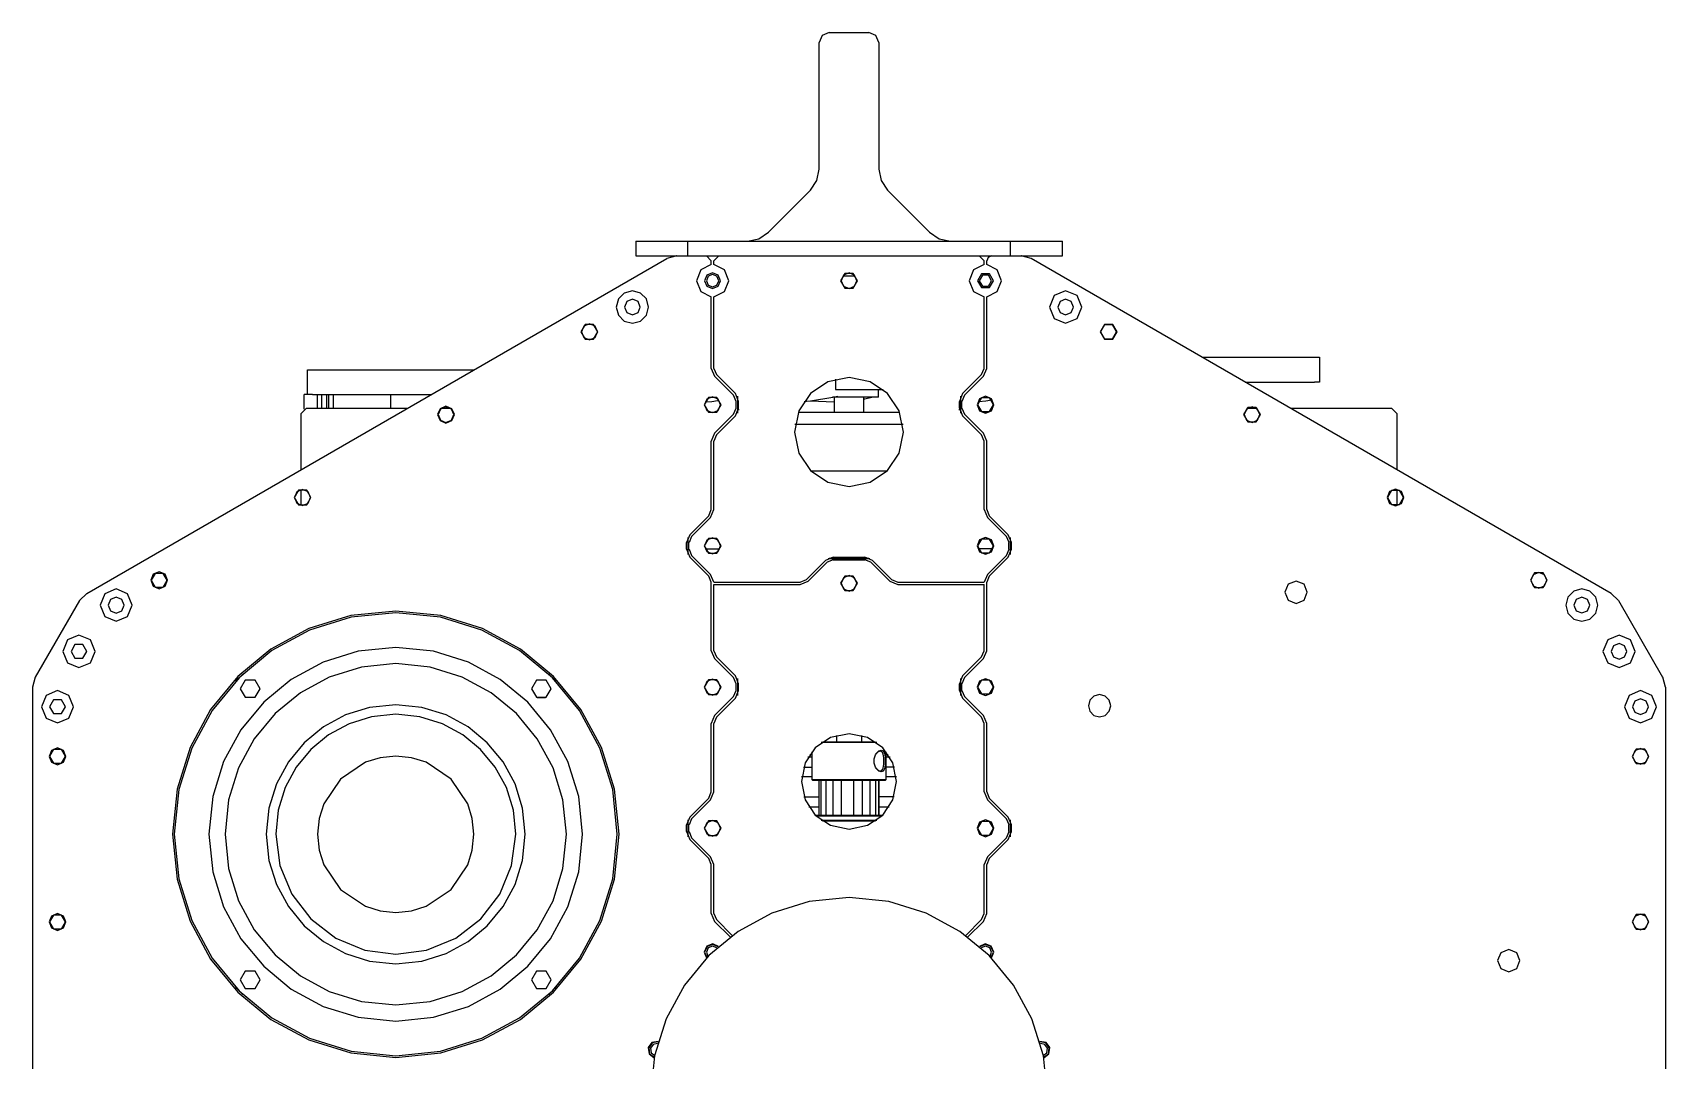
# Model space of a CAD drawing. Extents: x 0 to 85, y 10 to 110.
# Drawn here: x 1.7 to 83.9, y 58.6 to 110.4 of the extents above; entities that cross this region are included whole.
import ezdxf

# ---------------------------------------------------------------- set-up
doc = ezdxf.new("R2010")
doc.units = 0

msp = doc.modelspace()

# ---------------------------------------------------------------- linework, layer by layer
at = {"layer": 'Layer 1', "color": 7}
for points in [[(41.799711, 110.411709), (41.446158, 110.265261), (41.299713, 109.911707)], [(41.799624, 110.411595), (43.799607, 110.411595)], [(44.299708, 109.911707), (44.153263, 110.265261), (43.79971, 110.411708)], [(41.299827, 103.532966), (41.299827, 109.911797)], [(44.299669, 109.911797), (44.299669, 103.532966)], [(40.860373, 102.472377), (41.185532, 102.959012), (41.299713, 103.533037)], [(44.299708, 103.533037), (44.413889, 102.959012), (44.739049, 102.472377)], [(40.860354, 102.472253), (38.738928, 100.351091)], [(46.860303, 100.351091), (44.739141, 102.472253)], [(32.04974, 99.911618), (32.04974, 99.16179)], [(32.04974, 99.911618), (34.102111, 99.911618)], [(34.102111, 99.911618), (34.674668, 99.911618)], [(34.674668, 99.16179), (34.674668, 99.911618)], [(34.674668, 99.911618), (35.17473, 99.911618)], [(35.17473, 99.911618), (50.424765, 99.911618)], [(37.678397, 99.911722), (38.252423, 100.025902), (38.739058, 100.351062)], [(46.860367, 100.351062), (47.347, 100.025903), (47.921024, 99.911722)], [(50.424765, 99.911618), (50.924827, 99.911618)], [(50.924827, 99.911618), (50.924827, 99.16179)], [(50.924827, 99.911618), (51.497385, 99.911618)], [(50.924827, 99.911618), (50.924827, 99.16179)], [(51.497385, 99.911618), (53.549755, 99.911618)], [(53.549755, 99.16179), (53.549755, 99.911618)], [(4.395526, 82.157041), (33.616601, 99.027647)], [(32.04974, 99.16179), (34.102111, 99.16179)], [(34.11671, 99.161721), (33.616709, 99.027747)], [(34.116663, 99.16179), (34.102111, 99.16179)], [(34.116663, 99.16179), (35.612351, 99.16179)], [(35.86222, 98.911722), (35.612221, 99.161721)], [(35.612351, 99.16179), (36.237296, 99.16179)], [(35.612351, 99.16179), (36.237296, 99.16179)], [(35.862117, 98.721789), (35.862117, 98.911759)], [(36.237219, 99.161721), (35.98722, 98.911722)], [(35.987265, 98.721789), (35.987265, 98.911759)], [(36.237296, 99.16179), (49.3622, 99.16179)], [(49.3622, 99.16179), (49.987145, 99.16179)], [(49.3622, 99.16179), (49.987145, 99.16179)], [(49.612202, 98.911722), (49.362203, 99.161721)], [(49.612231, 98.721789), (49.612231, 98.911759)], [(49.737114, 98.721789), (49.737114, 98.911759)], [(49.987203, 99.161721), (49.810425, 99.088499), (49.737201, 98.911722)], [(49.987145, 99.16179), (51.482833, 99.16179)], [(51.982712, 99.027747), (51.482714, 99.161721)], [(51.497385, 99.16179), (51.482833, 99.16179)], [(51.497385, 99.16179), (53.549755, 99.16179)], [(81.205029, 82.157041), (51.98263, 99.027647)], [(35.86222, 98.721815), (35.328514, 98.463706), (35.112228, 97.911724), (35.328514, 97.359742), (35.86222, 97.101633)], [(36.324719, 97.911723), (36.2074, 98.194268), (35.92472, 98.311262), (35.64204, 98.194268), (35.524721, 97.911723), (35.64204, 97.629178), (35.92472, 97.512183), (36.2074, 97.629178), (36.324719, 97.911723), (36.324719, 97.911723)], [(36.324719, 97.911723), (36.2074, 98.194268), (35.92472, 98.311262), (35.64204, 98.194268), (35.524721, 97.911723), (35.64204, 97.629178), (35.92472, 97.512183), (36.2074, 97.629178), (36.324719, 97.911723), (36.324719, 97.911723)], [(36.237219, 97.911723), (36.145487, 98.132321), (35.92472, 98.223647), (35.703953, 98.132321), (35.612221, 97.911723), (35.703953, 97.691124), (35.92472, 97.599798), (36.145487, 97.691124), (36.237219, 97.911723), (36.237219, 97.911723)], [(35.98722, 97.101633), (36.520926, 97.359742), (36.737211, 97.911724), (36.520926, 98.463706), (35.98722, 98.721815)], [(43.22471, 97.911723), (43.012211, 98.279783), (42.587211, 98.279783), (42.374711, 97.911723), (42.587211, 97.543662), (43.012211, 97.543662), (43.22471, 97.911723), (43.22471, 97.911723)], [(43.19971, 97.911723), (43.08239, 98.194268), (42.799711, 98.311262), (42.517031, 98.194268), (42.399711, 97.911723), (42.517031, 97.629178), (42.799711, 97.512183), (43.08239, 97.629178), (43.19971, 97.911723), (43.19971, 97.911723)], [(43.19971, 97.911723), (43.08239, 98.194268), (42.799711, 98.311262), (42.517031, 98.194268), (42.399711, 97.911723), (42.517031, 97.629178), (42.799711, 97.512183), (43.08239, 97.629178), (43.19971, 97.911723), (43.19971, 97.911723)], [(42.48754, 98.161666), (43.111956, 98.161666)], [(49.612202, 98.721815), (49.078495, 98.463706), (48.86221, 97.911724), (49.078495, 97.359742), (49.612202, 97.101633)], [(50.074703, 97.911723), (49.874703, 98.258133), (49.474703, 98.258133), (49.274702, 97.911723), (49.474703, 97.565312), (49.874703, 97.565312), (50.074703, 97.911723), (50.074703, 97.911723)], [(50.074703, 97.911723), (49.874703, 98.258133), (49.474703, 98.258133), (49.274702, 97.911723), (49.474703, 97.565312), (49.874703, 97.565312), (50.074703, 97.911723), (50.074703, 97.911723)], [(49.987203, 97.911723), (49.830953, 98.182356), (49.518453, 98.182356), (49.362203, 97.911723), (49.518453, 97.64109), (49.830953, 97.64109), (49.987203, 97.911723), (49.987203, 97.911723)], [(49.737201, 97.101633), (50.270908, 97.359742), (50.487193, 97.911724), (50.270908, 98.463706), (49.737201, 98.721815)], [(32.697162, 96.584376), (32.588307, 96.990626), (32.290912, 97.288022), (31.884662, 97.396876), (31.478412, 97.288022), (31.181016, 96.990626), (31.072162, 96.584376), (31.181016, 96.178126), (31.478412, 95.88073), (31.884662, 95.771876), (32.290912, 95.88073), (32.588307, 96.178126), (32.697162, 96.584376), (32.697162, 96.584376)], [(35.862117, 93.493893), (35.862117, 97.101747)], [(35.987265, 93.493893), (35.987265, 97.101747)], [(49.612231, 93.493893), (49.612231, 97.101747)], [(49.737114, 93.493893), (49.737114, 97.101747)], [(54.52726, 96.584376), (54.289053, 97.158476), (53.714761, 97.396219), (53.140469, 97.158476), (52.902262, 96.584376), (53.140469, 96.010276), (53.714761, 95.772533), (54.289053, 96.010276), (54.52726, 96.584376), (54.52726, 96.584376)], [(32.284661, 96.584376), (32.167341, 96.866921), (31.884662, 96.983915), (31.601982, 96.866921), (31.484663, 96.584376), (31.601982, 96.301831), (31.884662, 96.184837), (32.167341, 96.301831), (32.284661, 96.584376), (32.284661, 96.584376)], [(32.284661, 96.584376), (32.167341, 96.866921), (31.884662, 96.983915), (31.601982, 96.866921), (31.484663, 96.584376), (31.601982, 96.301831), (31.884662, 96.184837), (32.167341, 96.301831), (32.284661, 96.584376), (32.284661, 96.584376)], [(54.114761, 96.584376), (53.997442, 96.866921), (53.714762, 96.983915), (53.432083, 96.866921), (53.314763, 96.584376), (53.432083, 96.301831), (53.714762, 96.184837), (53.997442, 96.301831), (54.114761, 96.584376), (54.114761, 96.584376)], [(54.114761, 96.584376), (53.997442, 96.866921), (53.714762, 96.983915), (53.432083, 96.866921), (53.314763, 96.584376), (53.432083, 96.301831), (53.714762, 96.184837), (53.997442, 96.301831), (54.114761, 96.584376), (54.114761, 96.584376)], [(30.1446, 95.334377), (29.9321, 95.702438), (29.5071, 95.702438), (29.294601, 95.334377), (29.5071, 94.966317), (29.9321, 94.966317), (30.1446, 95.334377), (30.1446, 95.334377)], [(30.1196, 95.334377), (30.00228, 95.616922), (29.7196, 95.733917), (29.436921, 95.616922), (29.319601, 95.334377), (29.436921, 95.051833), (29.7196, 94.934838), (30.00228, 95.051833), (30.1196, 95.334377), (30.1196, 95.334377)], [(30.1196, 95.334377), (30.00228, 95.616922), (29.7196, 95.733917), (29.436921, 95.616922), (29.319601, 95.334377), (29.436921, 95.051833), (29.7196, 94.934838), (30.00228, 95.051833), (30.1196, 95.334377), (30.1196, 95.334377)], [(56.304821, 95.334377), (56.092321, 95.702438), (55.667321, 95.702438), (55.454821, 95.334377), (55.667321, 94.966317), (56.092321, 94.966317), (56.304821, 95.334377), (56.304821, 95.334377)], [(56.279823, 95.334377), (56.079823, 95.680788), (55.679822, 95.680788), (55.479822, 95.334377), (55.679822, 94.987967), (56.079823, 94.987967), (56.279823, 95.334377), (56.279823, 95.334377)], [(56.279823, 95.334377), (56.079823, 95.680788), (55.679822, 95.680788), (55.479822, 95.334377), (55.679822, 94.987967), (56.079823, 94.987967), (56.279823, 95.334377), (56.279823, 95.334377)], [(60.597982, 94.053751), (66.264027, 94.053751)], [(66.264027, 94.053751), (66.514057, 94.053751)], [(66.514057, 94.053751), (66.514057, 92.803861)], [(15.514362, 92.174682), (15.514362, 93.424572)], [(15.514362, 93.424572), (15.764393, 93.424572)], [(15.764393, 93.424572), (23.839201, 93.424572)], [(23.839201, 93.424572), (23.911961, 93.424572)], [(35.86222, 93.493835), (36.026973, 93.09609)], [(35.98722, 93.493835), (36.11536, 93.184477)], [(36.983949, 92.138964), (36.026952, 93.09596)], [(37.072584, 92.227334), (36.115323, 93.184596)], [(45.549707, 90.286734), (45.333252, 91.35677), (44.743825, 92.230496), (43.869841, 92.819539), (42.799711, 93.035525), (41.72958, 92.819539), (40.855596, 92.230496), (40.26617, 91.35677), (40.049714, 90.286734), (40.26617, 89.216699), (40.855596, 88.342973), (41.72958, 87.75393), (42.799711, 87.537944), (43.869841, 87.75393), (44.743825, 88.342973), (45.333252, 89.216699), (45.549707, 90.286734), (45.549707, 90.286734)], [(48.526911, 92.227334), (49.484173, 93.184596)], [(48.615282, 92.138964), (49.572543, 93.09596)], [(49.484062, 93.184477), (49.612202, 93.493835)], [(49.572451, 93.09609), (49.737201, 93.493835)], [(15.339208, 91.444698), (15.339208, 92.174682)], [(15.514362, 92.174682), (15.339208, 92.174682)], [(15.764393, 92.174682), (15.514362, 92.174682)], [(15.764393, 92.174682), (21.746879, 92.174682)], [(16.014159, 91.465864), (16.014159, 92.174682)], [(16.235086, 91.465864), (16.235086, 92.174682)], [(16.485117, 91.465864), (16.485117, 92.174682)], [(16.56846, 92.174682), (16.56846, 91.465864)], [(16.818491, 91.465864), (16.818491, 92.174682)], [(19.714352, 91.465864), (19.714352, 92.174682)], [(37.237218, 91.829624), (37.072468, 92.227371)], [(42.117917, 92.950969), (42.117917, 92.436619)], [(42.117917, 92.436619), (42.295717, 92.436619)], [(42.295717, 92.436619), (44.514246, 92.436619)], [(44.280883, 92.036835), (44.280883, 92.436619)], [(48.526956, 92.227371), (48.362206, 91.829624)], [(62.763064, 92.803861), (66.264027, 92.803861)], [(66.514057, 92.803861), (66.264027, 92.803861)], [(15.439747, 91.465896), (15.189747, 91.215897)], [(20.519214, 91.465864), (15.439749, 91.465864)], [(22.916783, 91.161393), (22.792303, 91.461913), (22.491783, 91.586393), (22.191263, 91.461913), (22.066783, 91.161393), (22.191263, 90.860873), (22.491783, 90.736393), (22.792303, 90.860873), (22.916783, 91.161393), (22.916783, 91.161393)], [(22.891782, 91.161393), (22.774463, 91.443938), (22.491783, 91.560932), (22.209103, 91.443938), (22.091784, 91.161393), (22.209103, 90.878848), (22.491783, 90.761853), (22.774463, 90.878848), (22.891782, 91.161393), (22.891782, 91.161393)], [(22.891782, 91.161393), (22.774463, 91.443938), (22.491783, 91.560932), (22.209103, 91.443938), (22.091784, 91.161393), (22.209103, 90.878848), (22.491783, 90.761853), (22.774463, 90.878848), (22.891782, 91.161393), (22.891782, 91.161393)], [(22.751236, 91.465864), (22.232389, 91.465864)], [(36.34972, 91.661733), (36.13722, 92.029793), (35.71222, 92.029793), (35.49972, 91.661733), (35.71222, 91.293672), (36.13722, 91.293672), (36.34972, 91.661733), (36.34972, 91.661733)], [(36.324719, 91.661733), (36.2074, 91.944277), (35.92472, 92.061272), (35.64204, 91.944277), (35.524721, 91.661733), (35.64204, 91.379188), (35.92472, 91.262193), (36.2074, 91.379188), (36.324719, 91.661733), (36.324719, 91.661733)], [(36.324719, 91.661733), (36.2074, 91.944277), (35.92472, 92.061272), (35.64204, 91.944277), (35.524721, 91.661733), (35.64204, 91.379188), (35.92472, 91.262193), (36.2074, 91.379188), (36.324719, 91.661733), (36.324719, 91.661733)], [(35.558598, 91.812201), (35.58558, 91.81273), (35.881685, 91.830034), (36.172317, 91.868438), (36.248771, 91.88217)], [(37.112219, 91.829624), (36.984078, 92.138985)], [(36.984078, 91.18448), (37.112219, 91.493839)], [(37.072468, 91.096091), (37.237218, 91.493839)], [(37.112272, 91.49391), (37.112272, 91.829666)], [(37.174713, 92.08737), (37.174713, 91.236206)], [(37.174713, 92.08737), (37.174713, 91.236206)], [(37.174718, 91.700946), (37.226347, 91.383783)], [(37.174718, 91.700946), (37.226347, 91.383783)], [(37.237155, 91.49391), (37.237155, 91.829666)], [(40.539913, 91.830372), (40.651373, 91.838098), (40.867112, 91.85691)], [(40.865916, 91.858048), (42.049867, 91.814029)], [(40.867112, 91.856918), (41.982954, 92.036395)], [(44.280883, 92.036835), (41.976365, 92.036835)], [(41.98298, 92.036305), (42.23354, 92.096366)], [(42.049655, 92.036835), (42.049655, 91.286742)], [(43.549841, 91.286742), (43.549841, 92.036835)], [(43.550192, 91.957994), (43.594907, 91.965773), (43.950869, 92.035125)], [(48.362076, 91.49391), (48.362076, 91.829666)], [(48.362206, 91.493839), (48.526956, 91.096091)], [(48.363399, 91.836016), (48.423989, 91.830724)], [(48.372395, 91.874116), (48.425312, 91.880995)], [(48.373075, 91.383783), (48.424706, 91.700946)], [(48.373075, 91.383783), (48.424706, 91.700946)], [(48.424782, 92.08737), (48.424782, 91.236206)], [(48.424782, 92.08737), (48.424782, 91.236206)], [(48.615346, 92.138985), (48.487205, 91.829624)], [(48.487205, 91.493839), (48.615346, 91.18448)], [(48.487224, 91.49391), (48.487224, 91.829666)], [(50.099701, 91.661733), (49.974887, 91.961639), (49.674703, 92.085784), (49.374518, 91.961639), (49.249705, 91.661733), (49.374518, 91.361826), (49.674703, 91.237682), (49.974887, 91.361826), (50.099701, 91.661733), (50.099701, 91.661733)], [(50.074703, 91.661733), (49.874703, 92.008143), (49.474703, 92.008143), (49.274702, 91.661733), (49.474703, 91.315322), (49.874703, 91.315322), (50.074703, 91.661733), (50.074703, 91.661733)], [(50.074703, 91.661733), (49.874703, 92.008143), (49.474703, 92.008143), (49.274702, 91.661733), (49.474703, 91.315322), (49.874703, 91.315322), (50.074703, 91.661733), (50.074703, 91.661733)], [(49.312847, 91.826211), (49.340753, 91.828327), (49.69458, 91.865525), (49.982023, 91.91184)], [(63.532641, 91.161393), (63.320141, 91.529453), (62.895141, 91.529453), (62.682642, 91.161393), (62.895141, 90.793332), (63.320141, 90.793332), (63.532641, 91.161393), (63.532641, 91.161393)], [(63.507641, 91.161393), (63.390321, 91.443938), (63.107641, 91.560932), (62.824962, 91.443938), (62.707642, 91.161393), (62.824962, 90.878848), (63.107641, 90.761853), (63.390321, 90.878848), (63.507641, 91.161393), (63.507641, 91.161393)], [(63.507641, 91.161393), (63.390321, 91.443938), (63.107641, 91.560932), (62.824962, 91.443938), (62.707642, 91.161393), (62.824962, 90.878848), (63.107641, 90.761853), (63.390321, 90.878848), (63.507641, 91.161393), (63.507641, 91.161393)], [(63.367107, 91.465864), (62.84826, 91.465864)], [(70.159747, 91.465864), (65.080282, 91.465864)], [(70.409677, 91.215897), (70.159678, 91.465896)], [(15.189718, 88.389029), (15.189718, 91.215833)], [(35.785652, 91.286742), (36.063994, 91.286742)], [(36.026952, 90.227351), (36.983949, 91.184348)], [(36.115323, 90.138981), (37.072584, 91.095977)], [(40.078247, 90.682434), (45.520984, 90.682434)], [(40.238055, 91.286742), (45.36144, 91.286742)], [(49.484173, 90.138981), (48.526911, 91.095977)], [(49.572543, 90.227351), (48.615282, 91.184348)], [(49.535502, 91.286742), (49.813843, 91.286742)], [(70.409778, 91.215833), (70.409778, 88.389029)], [(35.862117, 86.379256), (35.862117, 89.829683)], [(36.026973, 90.227375), (35.86222, 89.829628)], [(36.11536, 90.138986), (35.98722, 89.829628)], [(35.987265, 86.379256), (35.987265, 89.829683)], [(49.612202, 89.829628), (49.484062, 90.138986)], [(49.737201, 89.829628), (49.572451, 90.227375)], [(49.612231, 86.379256), (49.612231, 89.829683)], [(49.737114, 86.379256), (49.737114, 89.829683)], [(44.708714, 88.307273), (40.890781, 88.307273)], [(15.688963, 86.988411), (15.476463, 87.356472), (15.051463, 87.356472), (14.838963, 86.988411), (15.051463, 86.62035), (15.476463, 86.62035), (15.688963, 86.988411), (15.688963, 86.988411)], [(15.663962, 86.988411), (15.546643, 87.270956), (15.263963, 87.38795), (14.981283, 87.270956), (14.863964, 86.988411), (14.981283, 86.705866), (15.263963, 86.588872), (15.546643, 86.705866), (15.663962, 86.988411), (15.663962, 86.988411)], [(15.663962, 86.988411), (15.546643, 87.270956), (15.263963, 87.38795), (14.981283, 87.270956), (14.863964, 86.988411), (14.981283, 86.705866), (15.263963, 86.588872), (15.546643, 86.705866), (15.663962, 86.988411), (15.663962, 86.988411)], [(15.189718, 86.595421), (15.189718, 87.381497)], [(70.760459, 86.988411), (70.635645, 87.288318), (70.33546, 87.412462), (70.035276, 87.288318), (69.910462, 86.988411), (70.035276, 86.688504), (70.33546, 86.56436), (70.635645, 86.688504), (70.760459, 86.988411), (70.760459, 86.988411)], [(70.735461, 86.988411), (70.53546, 87.334822), (70.13546, 87.334822), (69.93546, 86.988411), (70.13546, 86.642), (70.53546, 86.642), (70.735461, 86.988411), (70.735461, 86.988411)], [(70.735461, 86.988411), (70.53546, 87.334822), (70.13546, 87.334822), (69.93546, 86.988411), (70.13546, 86.642), (70.53546, 86.642), (70.735461, 86.988411), (70.735461, 86.988411)], [(70.409778, 87.381497), (70.409778, 86.595421)], [(34.777062, 85.112697), (35.734059, 86.069694)], [(34.865433, 85.024327), (35.822429, 85.981323)], [(35.73408, 86.069781), (35.86222, 86.37914)], [(35.822467, 85.981392), (35.98722, 86.37914)], [(49.612202, 86.37914), (49.776955, 85.981392)], [(49.737201, 86.37914), (49.865344, 86.069781)], [(50.734063, 85.024327), (49.777066, 85.981323)], [(50.822433, 85.112697), (49.865437, 86.069694)], [(34.776975, 85.112676), (34.612222, 84.714929)], [(34.674668, 84.972733), (34.674668, 84.12157)], [(34.674668, 84.972733), (34.674668, 84.12157)], [(34.865361, 85.024287), (34.737221, 84.714929)], [(36.34972, 84.547035), (36.13722, 84.915095), (35.71222, 84.915095), (35.49972, 84.547035), (35.71222, 84.178974), (36.13722, 84.178974), (36.34972, 84.547035), (36.34972, 84.547035)], [(36.324719, 84.547035), (36.2074, 84.82958), (35.92472, 84.946574), (35.64204, 84.82958), (35.524721, 84.547035), (35.64204, 84.26449), (35.92472, 84.147495), (36.2074, 84.26449), (36.324719, 84.547035), (36.324719, 84.547035)], [(36.324719, 84.547035), (36.2074, 84.82958), (35.92472, 84.946574), (35.64204, 84.82958), (35.524721, 84.547035), (35.64204, 84.26449), (35.92472, 84.147495), (36.2074, 84.26449), (36.324719, 84.547035), (36.324719, 84.547035)], [(50.099701, 84.547035), (49.974887, 84.846942), (49.674703, 84.971086), (49.374518, 84.846942), (49.249705, 84.547035), (49.374518, 84.247128), (49.674703, 84.122984), (49.974887, 84.247128), (50.099701, 84.547035), (50.099701, 84.547035)], [(50.074703, 84.547035), (49.874703, 84.893445), (49.474703, 84.893445), (49.274702, 84.547035), (49.474703, 84.200624), (49.874703, 84.200624), (50.074703, 84.547035), (50.074703, 84.547035)], [(50.074703, 84.547035), (49.874703, 84.893445), (49.474703, 84.893445), (49.274702, 84.547035), (49.474703, 84.200624), (49.874703, 84.200624), (50.074703, 84.547035), (50.074703, 84.547035)], [(50.8622, 84.714929), (50.73406, 85.024287)], [(50.9872, 84.714929), (50.822449, 85.112676)], [(50.924827, 84.972733), (50.924827, 84.12157)], [(50.924827, 84.972733), (50.924827, 84.12157)], [(34.612222, 84.379141), (34.776975, 83.981396)], [(34.612227, 84.379273), (34.612227, 84.715029)], [(34.73711, 84.379273), (34.73711, 84.715029)], [(34.737221, 84.379141), (34.865361, 84.069783)], [(35.734059, 83.024344), (34.777062, 83.981341)], [(35.822429, 83.112715), (34.865433, 84.069711)], [(35.552819, 84.399646), (36.296562, 84.399646)], [(42.006819, 83.974242), (41.609071, 83.809489)], [(41.793803, 83.932393), (43.805692, 83.932393)], [(42.006793, 83.974197), (43.592703, 83.974197)], [(43.99035, 83.809489), (43.592602, 83.974242)], [(50.046412, 84.399646), (49.302933, 84.399646)], [(49.777066, 83.112715), (50.734063, 84.069711)], [(49.865437, 83.024344), (50.822433, 83.981341)], [(50.73406, 84.069783), (50.8622, 84.379141)], [(50.822449, 83.981396), (50.9872, 84.379141)], [(50.862121, 84.379273), (50.862121, 84.715029)], [(50.987269, 84.379273), (50.987269, 84.715029)], [(8.461142, 82.815426), (8.336308, 83.115296), (8.036144, 83.23942), (7.73598, 83.115296), (7.611146, 82.815426), (7.73598, 82.515557), (8.036144, 82.391433), (8.336308, 82.515557), (8.461142, 82.815426), (8.461142, 82.815426)], [(8.436145, 82.815426), (8.236144, 83.161837), (7.836144, 83.161837), (7.636143, 82.815426), (7.836144, 82.469016), (8.236144, 82.469016), (8.436145, 82.815426), (8.436145, 82.815426)], [(8.436145, 82.815426), (8.236144, 83.161837), (7.836144, 83.161837), (7.636143, 82.815426), (7.836144, 82.469016), (8.236144, 82.469016), (8.436145, 82.815426), (8.436145, 82.815426)], [(35.987143, 82.724243), (35.822467, 83.112677)], [(40.651863, 82.852365), (41.609124, 83.809362)], [(40.740234, 82.763994), (41.697495, 83.720991)], [(42.006819, 83.849242), (41.697461, 83.721102)], [(41.749089, 83.911755), (43.850407, 83.911755)], [(41.749089, 83.911755), (43.850407, 83.911755)], [(42.006793, 83.849314), (43.592703, 83.849314)], [(43.901964, 83.721102), (43.592602, 83.849242)], [(43.902001, 83.720991), (44.858997, 82.763994)], [(43.990371, 83.809362), (44.947368, 82.852365)], [(49.776955, 83.112677), (49.612281, 82.724243)], [(77.988281, 82.815426), (77.775782, 83.183487), (77.350782, 83.183487), (77.138282, 82.815426), (77.350782, 82.447366), (77.775782, 82.447366), (77.988281, 82.815426), (77.988281, 82.815426)], [(77.963278, 82.815426), (77.845584, 83.097282), (77.563282, 83.2139), (77.280979, 83.097282), (77.163285, 82.815426), (77.280979, 82.533571), (77.563282, 82.416953), (77.845584, 82.533571), (77.963278, 82.815426), (77.963278, 82.815426)], [(77.963278, 82.815426), (77.845584, 83.097282), (77.563282, 83.2139), (77.280979, 83.097282), (77.163285, 82.815426), (77.280979, 82.533571), (77.563282, 82.416953), (77.845584, 82.533571), (77.963278, 82.815426), (77.963278, 82.815426)], [(6.683581, 81.565428), (6.445374, 82.139527), (5.871082, 82.377271), (5.296791, 82.139527), (5.058584, 81.565428), (5.296791, 80.991328), (5.871082, 80.753585), (6.445374, 80.991328), (6.683581, 81.565428), (6.683581, 81.565428)], [(35.86222, 82.71493), (35.73408, 83.024288)], [(35.862117, 79.264355), (35.862117, 82.715046)], [(35.987265, 82.724307), (40.342565, 82.724307)], [(35.987265, 82.599159), (40.342565, 82.599159)], [(35.987265, 79.264355), (35.987265, 82.599159)], [(40.342608, 82.724243), (40.651966, 82.852383)], [(40.342608, 82.599244), (40.740355, 82.763994)], [(43.22471, 82.661743), (43.012211, 83.029804), (42.587211, 83.029804), (42.374711, 82.661743), (42.587211, 82.293683), (43.012211, 82.293683), (43.22471, 82.661743), (43.22471, 82.661743)], [(43.19971, 82.661743), (43.08239, 82.944288), (42.799711, 83.061283), (42.517031, 82.944288), (42.399711, 82.661743), (42.517031, 82.379199), (42.799711, 82.262204), (43.08239, 82.379199), (43.19971, 82.661743), (43.19971, 82.661743)], [(43.19971, 82.661743), (43.08239, 82.944288), (42.799711, 83.061283), (42.517031, 82.944288), (42.399711, 82.661743), (42.517031, 82.379199), (42.799711, 82.262204), (43.08239, 82.379199), (43.19971, 82.661743), (43.19971, 82.661743)], [(44.859069, 82.763994), (45.256816, 82.599244)], [(44.947455, 82.852383), (45.256816, 82.724243)], [(45.25693, 82.724307), (49.612231, 82.724307)], [(45.25693, 82.599159), (49.612231, 82.599159)], [(49.612231, 79.264355), (49.612231, 82.599159)], [(49.737114, 79.264355), (49.737114, 82.715046)], [(49.865344, 83.024288), (49.737201, 82.71493)], [(65.892348, 82.214328), (65.727596, 82.612075), (65.329849, 82.776828), (64.932102, 82.612075), (64.767349, 82.214328), (64.932102, 81.816581), (65.329849, 81.651829), (65.727596, 81.816581), (65.892348, 82.214328), (65.892348, 82.214328)], [(80.540846, 81.565428), (80.43199, 81.971682), (80.134592, 82.26908), (79.728338, 82.377936), (79.322084, 82.26908), (79.024685, 81.971682), (78.91583, 81.565428), (79.024685, 81.159174), (79.322084, 80.861775), (79.728338, 80.75292), (80.134592, 80.861775), (80.43199, 81.159174), (80.540846, 81.565428), (80.540846, 81.565428)], [(4.029607, 81.790858), (1.797585, 77.924771)], [(4.395605, 82.156935), (4.029578, 81.790908)], [(6.271083, 81.565428), (6.153763, 81.847973), (5.871084, 81.964967), (5.588404, 81.847973), (5.471085, 81.565428), (5.588404, 81.282883), (5.871084, 81.165888), (6.153763, 81.282883), (6.271083, 81.565428), (6.271083, 81.565428)], [(6.271083, 81.565428), (6.153763, 81.847973), (5.871084, 81.964967), (5.588404, 81.847973), (5.471085, 81.565428), (5.588404, 81.282883), (5.871084, 81.165888), (6.153763, 81.282883), (6.271083, 81.565428), (6.271083, 81.565428)], [(80.128334, 81.565428), (80.01064, 81.847283), (79.728338, 81.963901), (79.446036, 81.847283), (79.328341, 81.565428), (79.446036, 81.283572), (79.728338, 81.166954), (80.01064, 81.283572), (80.128334, 81.565428), (80.128334, 81.565428)], [(80.128334, 81.565428), (80.01064, 81.847283), (79.728338, 81.963901), (79.446036, 81.847283), (79.328341, 81.565428), (79.446036, 81.283572), (79.728338, 81.166954), (80.01064, 81.283572), (80.128334, 81.565428), (80.128334, 81.565428)], [(81.569836, 81.790908), (81.203811, 82.156935)], [(81.570153, 81.790858), (83.800588, 77.924771)], [(31.210388, 70.015896), (30.981527, 72.282893), (30.325812, 74.394344), (29.288471, 76.305028), (27.914734, 77.969722), (26.249829, 79.343204), (24.338986, 80.380251), (22.227434, 81.035643), (19.960402, 81.264156), (17.69337, 81.035643), (15.581818, 80.380251), (13.670976, 79.343204), (12.006071, 77.969722), (10.632334, 76.305028), (9.594993, 74.394344), (8.939277, 72.282893), (8.710417, 70.015896), (8.939277, 67.748899), (9.594993, 65.637447), (10.632334, 63.726764), (12.006071, 62.06207), (13.670976, 60.688588), (15.581818, 59.65154), (17.69337, 58.996148), (19.960402, 58.767635), (22.227434, 58.996148), (24.338986, 59.65154), (26.249829, 60.688588), (27.914734, 62.06207), (29.288471, 63.726764), (30.325812, 65.637447), (30.981527, 67.748899), (31.210388, 70.015896), (31.210388, 70.015896)], [(31.122888, 70.015896), (30.895435, 72.26493), (30.244578, 74.359605), (29.215182, 76.255072), (27.852113, 77.906481), (26.200235, 79.268982), (24.304414, 80.297725), (22.209515, 80.947861), (19.960402, 81.174539), (17.71129, 80.947861), (15.61639, 80.297725), (13.720569, 79.268982), (12.068691, 77.906481), (10.705622, 76.255072), (9.676226, 74.359605), (9.02537, 72.26493), (8.797917, 70.015896), (9.02537, 67.766862), (9.676226, 65.672186), (10.705622, 63.776719), (12.068691, 62.12531), (13.720569, 60.76281), (15.61639, 59.734067), (17.71129, 59.083931), (19.960402, 58.857252), (22.209515, 59.083931), (24.304414, 59.734067), (26.200235, 60.76281), (27.852113, 62.12531), (29.215182, 63.776719), (30.244578, 65.672186), (30.895435, 67.766862), (31.122888, 70.015896), (31.122888, 70.015896)], [(4.808585, 79.232899), (4.570378, 79.806998), (3.996086, 80.044742), (3.421794, 79.806998), (3.183587, 79.232899), (3.421794, 78.658799), (3.996086, 78.421055), (4.570378, 78.658799), (4.808585, 79.232899), (4.808585, 79.232899)], [(82.41584, 79.232899), (82.17694, 79.805726), (81.603345, 80.042775), (81.02975, 79.805726), (80.79085, 79.232899), (81.02975, 78.660071), (81.603345, 78.423022), (82.17694, 78.660071), (82.41584, 79.232899), (82.41584, 79.232899)], [(4.396086, 79.232899), (4.196086, 79.579309), (3.796086, 79.579309), (3.596085, 79.232899), (3.796086, 78.886488), (4.196086, 78.886488), (4.396086, 79.232899), (4.396086, 79.232899)], [(4.396086, 79.232899), (4.196086, 79.579309), (3.796086, 79.579309), (3.596085, 79.232899), (3.796086, 78.886488), (4.196086, 78.886488), (4.396086, 79.232899), (4.396086, 79.232899)], [(29.372891, 70.015896), (29.181387, 71.912596), (28.632756, 73.679154), (27.76484, 75.277737), (26.615479, 76.67051), (25.222514, 77.819638), (23.623785, 78.687286), (21.857134, 79.23562), (19.960402, 79.426806), (18.06367, 79.23562), (16.297019, 78.687286), (14.698291, 77.819638), (13.305326, 76.67051), (12.155964, 75.277737), (11.288048, 73.679154), (10.739418, 71.912596), (10.547914, 70.015896), (10.739418, 68.119196), (11.288048, 66.352637), (12.155964, 64.754054), (13.305326, 63.361281), (14.698291, 62.212154), (16.297019, 61.344505), (18.06367, 60.796171), (19.960402, 60.604985), (21.857134, 60.796171), (23.623785, 61.344505), (25.222514, 62.212154), (26.615479, 63.361281), (27.76484, 64.754054), (28.632756, 66.352637), (29.181387, 68.119196), (29.372891, 70.015896), (29.372891, 70.015896)], [(35.86222, 79.264442), (36.026973, 78.866697)], [(35.98722, 79.264442), (36.11536, 78.955084)], [(49.484062, 78.955084), (49.612202, 79.264442)], [(49.572451, 78.866697), (49.737201, 79.264442)], [(82.003328, 79.232899), (81.885634, 79.514754), (81.603332, 79.631372), (81.321029, 79.514754), (81.203335, 79.232899), (81.321029, 78.951043), (81.603332, 78.834425), (81.885634, 78.951043), (82.003328, 79.232899), (82.003328, 79.232899)], [(82.003328, 79.232899), (81.885634, 79.514754), (81.603332, 79.631372), (81.321029, 79.514754), (81.203335, 79.232899), (81.321029, 78.951043), (81.603332, 78.834425), (81.885634, 78.951043), (82.003328, 79.232899), (82.003328, 79.232899)], [(28.560393, 70.015896), (28.385409, 71.74886), (27.884129, 73.362916), (27.091129, 74.823496), (26.040981, 76.096032), (24.768261, 77.145956), (23.307542, 77.9387), (21.693398, 78.439697), (19.960404, 78.614377), (18.227409, 78.439697), (16.613265, 77.9387), (15.152546, 77.145956), (13.879826, 76.096032), (12.829678, 74.823496), (12.036678, 73.362916), (11.535398, 71.74886), (11.360414, 70.015896), (11.535398, 68.282932), (12.036678, 66.668876), (12.829678, 65.208296), (13.879826, 63.93576), (15.152546, 62.885835), (16.613265, 62.093091), (18.227409, 61.592095), (19.960404, 61.417414), (21.693398, 61.592095), (23.307542, 62.093091), (24.768261, 62.885835), (26.040981, 63.93576), (27.091129, 65.208296), (27.884129, 66.668876), (28.385409, 68.282932), (28.560393, 70.015896), (28.560393, 70.015896)], [(36.983949, 77.90969), (36.026952, 78.866687)], [(37.072584, 77.998061), (36.115323, 78.955057)], [(48.526911, 77.998061), (49.484173, 78.955057)], [(48.615282, 77.90969), (49.572543, 78.866687)], [(1.663441, 77.424974), (1.663441, 43.683233)], [(1.797532, 77.924887), (1.663558, 77.424889)], [(12.249741, 78.087251), (11.889048, 77.726559)], [(13.12418, 77.352121), (12.87418, 77.785133), (12.37418, 77.785133), (12.12418, 77.352121), (12.37418, 76.919108), (12.87418, 76.919108), (13.12418, 77.352121), (13.12418, 77.352121)], [(27.796627, 77.352121), (27.546627, 77.785133), (27.046627, 77.785133), (26.796628, 77.352121), (27.046627, 76.919108), (27.546627, 76.919108), (27.796627, 77.352121), (27.796627, 77.352121)], [(28.031759, 77.726559), (27.671064, 78.087251)], [(36.34972, 77.43234), (36.13722, 77.8004), (35.71222, 77.8004), (35.49972, 77.43234), (35.71222, 77.064279), (36.13722, 77.064279), (36.34972, 77.43234), (36.34972, 77.43234)], [(36.324719, 77.43234), (36.2074, 77.714885), (35.92472, 77.831879), (35.64204, 77.714885), (35.524721, 77.43234), (35.64204, 77.149795), (35.92472, 77.0328), (36.2074, 77.149795), (36.324719, 77.43234), (36.324719, 77.43234)], [(36.324719, 77.43234), (36.2074, 77.714885), (35.92472, 77.831879), (35.64204, 77.714885), (35.524721, 77.43234), (35.64204, 77.149795), (35.92472, 77.0328), (36.2074, 77.149795), (36.324719, 77.43234), (36.324719, 77.43234)], [(37.112219, 77.600231), (36.984078, 77.909589)], [(37.237218, 77.600231), (37.072468, 77.997979)], [(37.112272, 77.264372), (37.112272, 77.600128)], [(37.174713, 77.857832), (37.174713, 77.006668)], [(37.174713, 77.857832), (37.174713, 77.006668)], [(37.237155, 77.264372), (37.237155, 77.600128)], [(48.362076, 77.264372), (48.362076, 77.600128)], [(48.526956, 77.997979), (48.362206, 77.600231)], [(48.424782, 77.857832), (48.424782, 77.006668)], [(48.424782, 77.857832), (48.424782, 77.006668)], [(48.615346, 77.909589), (48.487205, 77.600231)], [(48.487224, 77.264372), (48.487224, 77.600128)], [(50.099701, 77.43234), (49.974887, 77.732246), (49.674703, 77.856391), (49.374518, 77.732246), (49.249705, 77.43234), (49.374518, 77.132433), (49.674703, 77.008289), (49.974887, 77.132433), (50.099701, 77.43234), (50.099701, 77.43234)], [(50.074703, 77.43234), (49.874703, 77.77875), (49.474703, 77.77875), (49.274702, 77.43234), (49.474703, 77.085929), (49.874703, 77.085929), (50.074703, 77.43234), (50.074703, 77.43234)], [(50.074703, 77.43234), (49.874703, 77.77875), (49.474703, 77.77875), (49.274702, 77.43234), (49.474703, 77.085929), (49.874703, 77.085929), (50.074703, 77.43234), (50.074703, 77.43234)], [(83.935869, 77.424889), (83.801884, 77.924887)], [(83.935525, 77.424974), (83.935525, 43.683233)], [(3.726054, 76.442839), (3.487819, 77.016889), (2.913555, 77.254605), (2.339291, 77.016889), (2.101056, 76.442839), (2.339291, 75.868789), (2.913555, 75.631073), (3.487819, 75.868789), (3.726054, 76.442839), (3.726054, 76.442839)], [(3.313556, 76.442839), (3.113555, 76.78925), (2.713555, 76.78925), (2.513555, 76.442839), (2.713555, 76.096428), (3.113555, 76.096428), (3.313556, 76.442839), (3.313556, 76.442839)], [(3.313556, 76.442839), (3.113555, 76.78925), (2.713555, 76.78925), (2.513555, 76.442839), (2.713555, 76.096428), (3.113555, 76.096428), (3.313556, 76.442839), (3.313556, 76.442839)], [(26.485396, 70.015896), (26.352602, 71.330706), (25.972251, 72.555295), (25.370576, 73.66344), (24.573805, 74.628913), (23.608172, 75.425488), (22.499907, 76.026941), (21.27524, 76.407045), (19.960404, 76.539574), (18.645567, 76.407045), (17.420901, 76.026941), (16.312635, 75.425488), (15.347002, 74.628913), (14.550232, 73.66344), (13.948556, 72.555295), (13.568205, 71.330706), (13.435411, 70.015896), (13.568205, 68.701086), (13.948556, 67.476496), (14.550232, 66.368352), (15.347002, 65.402879), (16.312635, 64.606303), (17.420901, 64.00485), (18.645567, 63.624746), (19.960404, 63.492217), (21.27524, 63.624746), (22.499907, 64.00485), (23.608172, 64.606303), (24.573805, 65.402879), (25.370576, 66.368352), (25.972251, 67.476496), (26.352602, 68.701086), (26.485396, 70.015896), (26.485396, 70.015896)], [(27.509232, 76.899512), (27.084047, 76.899512)], [(36.026952, 75.998078), (36.983949, 76.955074)], [(36.115323, 75.909707), (37.072584, 76.866704)], [(36.984078, 76.955088), (37.112219, 77.264446)], [(37.072468, 76.866698), (37.237218, 77.264446)], [(48.362206, 77.264446), (48.526956, 76.866698)], [(48.487205, 77.264446), (48.615346, 76.955088)], [(49.484173, 75.909707), (48.526911, 76.866704)], [(49.572543, 75.998078), (48.615282, 76.955074)], [(55.987194, 76.495584), (55.911834, 76.776833), (55.705944, 76.982723), (55.424695, 77.058083), (55.143445, 76.982723), (54.937556, 76.776833), (54.862195, 76.495584), (54.937556, 76.214334), (55.143445, 76.008445), (55.424695, 75.933084), (55.705944, 76.008445), (55.911834, 76.214334), (55.987194, 76.495584), (55.987194, 76.495584)], [(83.498355, 76.442839), (83.259455, 77.015666), (82.68586, 77.252715), (82.112264, 77.015666), (81.873365, 76.442839), (82.112264, 75.870012), (82.68586, 75.632963), (83.259455, 75.870012), (83.498355, 76.442839), (83.498355, 76.442839)], [(83.08587, 76.442839), (82.968175, 76.724694), (82.685873, 76.841313), (82.403571, 76.724694), (82.285877, 76.442839), (82.403571, 76.160984), (82.685873, 76.044365), (82.968175, 76.160984), (83.08587, 76.442839), (83.08587, 76.442839)], [(83.08587, 76.442839), (82.968175, 76.724694), (82.685873, 76.841313), (82.403571, 76.724694), (82.285877, 76.442839), (82.403571, 76.160984), (82.685873, 76.044365), (82.968175, 76.160984), (83.08587, 76.442839), (83.08587, 76.442839)], [(26.009102, 70.015896), (25.886214, 71.234919), (25.533765, 72.370322), (24.976079, 73.39778), (24.237479, 74.292971), (23.342288, 75.031571), (22.31483, 75.589257), (21.179427, 75.941706), (19.960404, 76.064594), (18.74138, 75.941706), (17.605977, 75.589257), (16.578519, 75.031571), (15.683328, 74.292971), (14.944728, 73.39778), (14.387042, 72.370322), (14.034594, 71.234919), (13.911706, 70.015896), (14.121084, 68.437684), (14.722077, 66.991547), (15.673972, 65.748003), (16.936055, 64.77757), (18.407516, 64.169791), (19.960404, 63.967198), (21.513292, 64.169791), (22.984753, 64.77757), (24.246835, 65.748003), (25.19873, 66.991547), (25.799723, 68.437684), (26.009102, 70.015896), (26.009102, 70.015896)], [(36.026973, 75.99798), (35.86222, 75.600235)], [(36.11536, 75.909593), (35.98722, 75.600235)], [(49.612202, 75.600235), (49.484062, 75.909593)], [(49.737201, 75.600235), (49.572451, 75.99798)], [(35.862117, 72.149718), (35.862117, 75.600145)], [(35.987265, 72.149718), (35.987265, 75.600145)], [(45.199709, 72.679373), (45.010781, 73.613199), (44.496368, 74.375699), (43.733626, 74.889754), (42.799712, 75.078243), (41.865798, 74.889754), (41.103056, 74.375699), (40.588643, 73.613199), (40.399715, 72.679373), (40.588643, 71.745548), (41.103056, 70.983048), (41.865798, 70.468993), (42.799712, 70.280503), (43.733626, 70.468993), (44.496368, 70.983048), (45.010781, 71.745548), (45.199709, 72.679373), (45.199709, 72.679373)], [(42.174803, 74.996631), (42.174803, 74.682306)], [(43.424693, 74.996631), (43.424693, 74.682306)], [(49.612231, 72.149718), (49.612231, 75.600145)], [(49.737114, 72.149718), (49.737114, 75.600145)], [(3.338554, 73.942842), (3.213729, 74.24273), (2.913555, 74.366864), (2.613381, 74.24273), (2.488557, 73.942842), (2.613381, 73.642954), (2.913555, 73.51882), (3.213729, 73.642954), (3.338554, 73.942842), (3.338554, 73.942842)], [(3.313556, 73.942842), (3.113555, 74.289253), (2.713555, 74.289253), (2.513555, 73.942842), (2.713555, 73.596431), (3.113555, 73.596431), (3.313556, 73.942842), (3.313556, 73.942842)], [(3.313556, 73.942842), (3.113555, 74.289253), (2.713555, 74.289253), (2.513555, 73.942842), (2.713555, 73.596431), (3.113555, 73.596431), (3.313556, 73.942842), (3.313556, 73.942842)], [(40.924648, 74.177482), (40.924648, 72.782336)], [(44.194629, 74.6323), (41.404866, 74.6323)], [(41.477627, 74.682306), (44.121869, 74.682306)], [(44.141184, 74.021378), (44.1687, 74.069532)], [(44.168584, 74.069601), (44.186417, 74.096218), (44.304217, 74.214667), (44.42352, 74.257344)], [(44.423507, 74.257344), (44.521056, 74.21468), (44.586032, 74.096117), (44.620142, 73.918442), (44.628053, 73.814405), (44.630435, 73.707657), (44.628053, 73.600895), (44.620142, 73.496517), (44.585987, 73.318368), (44.521061, 73.199861), (44.423541, 73.157343), (44.423525, 73.157343), (44.304153, 73.199935), (44.186377, 73.318535), (44.16865, 73.345059)], [(44.266419, 74.164515), (44.171566, 74.067053)], [(44.380205, 74.207343), (44.266419, 74.164515)], [(44.380208, 73.207343), (44.380221, 73.207343), (44.45595, 73.236995), (44.491327, 73.282141), (44.520662, 73.353727), (44.540797, 73.44605), (44.551697, 73.540459), (44.556724, 73.707628), (44.551644, 73.874376), (44.54077, 73.968594), (44.520715, 74.060774), (44.491402, 74.132429), (44.456016, 74.177636), (44.380205, 74.207343)], [(44.674583, 72.782336), (44.674583, 74.177482)], [(83.110873, 73.942842), (82.898373, 74.310902), (82.473373, 74.310902), (82.260873, 73.942842), (82.473373, 73.574781), (82.898373, 73.574781), (83.110873, 73.942842), (83.110873, 73.942842)], [(83.08587, 73.942842), (82.968175, 74.224697), (82.685873, 74.341316), (82.403571, 74.224697), (82.285877, 73.942842), (82.403571, 73.660986), (82.685873, 73.544368), (82.968175, 73.660986), (83.08587, 73.942842), (83.08587, 73.942842)], [(83.08587, 73.942842), (82.968175, 74.224697), (82.685873, 74.341316), (82.403571, 74.224697), (82.285877, 73.942842), (82.403571, 73.660986), (82.685873, 73.544368), (82.968175, 73.660986), (83.08587, 73.942842), (83.08587, 73.942842)], [(23.897899, 70.015896), (23.817903, 70.809438), (23.588471, 71.548546), (22.744633, 72.800125), (21.493054, 73.643963), (20.753946, 73.873395), (19.960404, 73.953391), (19.166861, 73.873395), (18.427753, 73.643963), (17.176174, 72.800125), (16.332337, 71.548546), (16.102905, 70.809438), (16.022909, 70.015896), (16.102905, 69.222353), (16.332337, 68.483245), (17.176174, 67.231666), (18.427753, 66.387829), (19.166861, 66.158397), (19.960404, 66.078401), (20.753946, 66.158397), (21.493054, 66.387829), (22.744633, 67.231666), (23.588471, 68.483245), (23.817903, 69.222353), (23.897899, 70.015896), (23.897899, 70.015896)], [(40.510311, 73.399608), (40.924648, 73.399608)], [(40.924648, 73.89967), (40.73309, 73.89967)], [(40.820402, 74.036724), (40.924648, 74.036724)], [(44.141446, 73.3928), (44.098845, 73.496546), (44.073948, 73.600657), (44.065481, 73.707472), (44.073842, 73.814138), (44.098819, 73.9184), (44.141086, 74.021323)], [(44.1687, 73.345104), (44.141448, 73.392729)], [(44.171595, 73.347591), (44.228176, 73.28222), (44.28627, 73.237024), (44.380208, 73.207343)], [(44.674583, 74.036724), (44.779093, 74.036724)], [(44.866406, 73.89967), (44.674583, 73.89967)], [(45.089184, 73.399608), (44.674583, 73.399608)], [(40.924648, 72.911717), (40.411092, 72.911717)], [(40.924648, 72.782336), (40.974654, 72.73233)], [(40.924648, 72.782336), (44.674583, 72.782336)], [(44.624841, 72.73233), (40.974654, 72.73233)], [(41.27575, 72.73233), (41.27575, 70.982378)], [(41.382641, 72.73233), (41.382641, 70.982378)], [(41.62447, 72.73233), (41.62447, 70.982378)], [(41.977688, 72.73233), (41.977688, 70.982378)], [(42.407636, 72.73233), (42.407636, 70.982378)], [(43.038402, 70.982378), (43.038402, 72.73233)], [(43.485018, 70.982378), (43.485018, 72.73233)], [(43.868134, 70.982378), (43.868134, 72.73233)], [(44.150444, 70.982378), (44.150444, 72.73233)], [(44.303902, 70.982378), (44.303902, 72.73233)], [(44.323746, 70.982378), (44.323746, 72.73233)], [(44.624841, 72.73233), (44.674583, 72.782336)], [(45.188403, 72.911717), (44.674583, 72.911717)], [(34.777062, 70.883159), (35.734059, 71.84042)], [(34.865433, 70.794788), (35.822429, 71.75205)], [(35.73408, 71.840389), (35.86222, 72.149747)], [(35.822467, 71.751999), (35.98722, 72.149747)], [(40.52989, 71.899422), (41.27575, 71.899422)], [(45.069605, 71.899422), (44.323746, 71.899422)], [(49.612202, 72.149747), (49.776955, 71.751999)], [(49.737201, 72.149747), (49.865344, 71.840389)], [(50.734063, 70.794788), (49.777066, 71.75205)], [(50.822433, 70.883159), (49.865437, 71.84042)], [(34.776975, 70.883281), (34.612222, 70.485536)], [(34.865361, 70.794894), (34.737221, 70.485536)], [(40.769338, 71.399625), (41.27575, 71.399625)], [(41.102712, 70.982378), (44.496783, 70.982378)], [(44.445189, 70.932372), (41.154042, 70.932372)], [(44.323746, 71.399625), (44.829893, 71.399625)], [(50.8622, 70.485536), (50.73406, 70.794894)], [(50.9872, 70.485536), (50.822449, 70.883281)], [(34.612222, 70.149748), (34.776975, 69.752001)], [(34.612227, 70.149735), (34.612227, 70.485491)], [(34.674668, 70.743195), (34.674668, 69.892031)], [(34.674668, 70.743195), (34.674668, 69.892031)], [(34.73711, 70.149735), (34.73711, 70.485491)], [(34.737221, 70.149748), (34.865361, 69.84039)], [(36.34972, 70.317642), (36.13722, 70.685703), (35.71222, 70.685703), (35.49972, 70.317642), (35.71222, 69.949582), (36.13722, 69.949582), (36.34972, 70.317642), (36.34972, 70.317642)], [(36.324719, 70.317642), (36.2074, 70.600187), (35.92472, 70.717181), (35.64204, 70.600187), (35.524721, 70.317642), (35.64204, 70.035097), (35.92472, 69.918103), (36.2074, 70.035097), (36.324719, 70.317642), (36.324719, 70.317642)], [(36.324719, 70.317642), (36.2074, 70.600187), (35.92472, 70.717181), (35.64204, 70.600187), (35.524721, 70.317642), (35.64204, 70.035097), (35.92472, 69.918103), (36.2074, 70.035097), (36.324719, 70.317642), (36.324719, 70.317642)], [(41.3964, 70.732347), (44.202831, 70.732347)], [(44.130865, 70.682341), (41.468631, 70.682341)], [(50.099701, 70.317642), (49.974887, 70.617549), (49.674703, 70.741693), (49.374518, 70.617549), (49.249705, 70.317642), (49.374518, 70.017735), (49.674703, 69.893591), (49.974887, 70.017735), (50.099701, 70.317642), (50.099701, 70.317642)], [(50.074703, 70.317642), (49.874703, 70.664053), (49.474703, 70.664053), (49.274702, 70.317642), (49.474703, 69.971231), (49.874703, 69.971231), (50.074703, 70.317642), (50.074703, 70.317642)], [(50.074703, 70.317642), (49.874703, 70.664053), (49.474703, 70.664053), (49.274702, 70.317642), (49.474703, 69.971231), (49.874703, 69.971231), (50.074703, 70.317642), (50.074703, 70.317642)], [(50.73406, 69.84039), (50.8622, 70.149748)], [(50.822449, 69.752001), (50.9872, 70.149748)], [(50.862121, 70.149735), (50.862121, 70.485491)], [(50.924827, 70.743195), (50.924827, 69.892031)], [(50.924827, 70.743195), (50.924827, 69.892031)], [(50.987269, 70.149735), (50.987269, 70.485491)], [(35.734059, 68.794805), (34.777062, 69.752067)], [(35.822429, 68.883176), (34.865433, 69.840438)], [(49.777066, 68.883176), (50.734063, 69.840438)], [(49.865437, 68.794805), (50.822433, 69.752067)], [(35.86222, 68.485537), (35.73408, 68.794895)], [(35.98722, 68.485537), (35.822467, 68.883285)], [(35.862117, 66.024886), (35.862117, 68.485508)], [(35.987265, 66.024886), (35.987265, 68.485508)], [(49.776955, 68.883285), (49.612202, 68.485537)], [(49.612231, 66.024886), (49.612231, 68.485508)], [(49.737114, 66.024886), (49.737114, 68.485508)], [(49.865344, 68.794895), (49.737201, 68.485537)], [(52.799699, 56.829616), (52.596134, 58.844606), (52.013189, 60.721324), (51.091063, 62.419582), (49.869958, 63.899188), (48.39007, 65.119953), (46.691601, 66.041688), (44.814748, 66.624201), (42.799712, 66.827303), (40.784676, 66.624201), (38.907823, 66.041688), (37.209354, 65.119953), (35.729466, 63.899188), (34.508361, 62.419582), (33.586236, 60.721324), (33.003291, 58.844606), (32.799725, 56.829616)], [(3.338554, 65.596875), (3.213729, 65.896763), (2.913555, 66.020897), (2.613381, 65.896763), (2.488557, 65.596875), (2.613381, 65.296988), (2.913555, 65.172854), (3.213729, 65.296988), (3.338554, 65.596875), (3.338554, 65.596875)], [(3.313556, 65.596875), (3.113555, 65.943286), (2.713555, 65.943286), (2.513555, 65.596875), (2.713555, 65.250465), (3.113555, 65.250465), (3.313556, 65.596875), (3.313556, 65.596875)], [(3.313556, 65.596875), (3.113555, 65.943286), (2.713555, 65.943286), (2.513555, 65.596875), (2.713555, 65.250465), (3.113555, 65.250465), (3.313556, 65.596875), (3.313556, 65.596875)], [(35.86222, 66.024754), (36.026973, 65.627006)], [(35.98722, 66.024754), (36.11536, 65.715395)], [(49.484062, 65.715395), (49.612202, 66.024754)], [(49.572451, 65.627006), (49.737201, 66.024754)], [(83.110873, 65.596875), (82.898373, 65.964936), (82.473373, 65.964936), (82.260873, 65.596875), (82.473373, 65.228815), (82.898373, 65.228815), (83.110873, 65.596875), (83.110873, 65.596875)], [(83.08587, 65.596875), (82.968175, 65.878731), (82.685873, 65.995349), (82.403571, 65.878731), (82.285877, 65.596875), (82.403571, 65.31502), (82.685873, 65.198402), (82.968175, 65.31502), (83.08587, 65.596875), (83.08587, 65.596875)], [(83.08587, 65.596875), (82.968175, 65.878731), (82.685873, 65.995349), (82.403571, 65.878731), (82.285877, 65.596875), (82.403571, 65.31502), (82.685873, 65.198402), (82.968175, 65.31502), (83.08587, 65.596875), (83.08587, 65.596875)], [(36.813822, 64.840083), (36.026952, 65.626953)], [(36.915686, 64.915225), (36.115323, 65.715324)], [(48.683809, 64.915225), (49.484173, 65.715324)], [(48.785674, 64.840083), (49.572543, 65.626953)], [(36.227138, 64.36626), (35.931526, 64.492615), (35.632008, 64.375819), (35.499967, 64.082702), (35.610956, 63.780984)], [(36.208279, 64.349774), (35.930366, 64.467625), (35.649229, 64.357687), (35.524983, 64.082575), (35.62839, 63.79897)], [(36.208279, 64.349774), (35.930366, 64.467625), (35.649229, 64.357687), (35.524983, 64.082575), (35.62839, 63.79897)], [(36.142585, 64.291682), (35.926557, 64.380145), (35.709503, 64.294231), (35.612543, 64.08188), (35.689783, 63.861589)], [(49.988468, 63.780984), (50.099457, 64.082702), (49.967416, 64.375819), (49.667898, 64.492615), (49.372286, 64.36626)], [(49.971032, 63.79897), (50.074438, 64.082575), (49.950192, 64.357687), (49.669055, 64.467625), (49.391143, 64.349774)], [(49.971032, 63.79897), (50.074438, 64.082575), (49.950192, 64.357687), (49.669055, 64.467625), (49.391143, 64.349774)], [(49.909641, 63.861589), (49.986897, 64.081886), (49.889936, 64.294249), (49.672869, 64.380163), (49.456836, 64.291682)], [(76.611074, 63.648931), (76.445196, 64.044605), (76.048584, 64.208226), (75.651971, 64.044605), (75.486093, 63.648931), (75.651971, 63.253257), (76.048584, 63.089636), (76.445196, 63.253257), (76.611074, 63.648931), (76.611074, 63.648931)], [(13.12418, 62.679673), (12.87418, 63.112686), (12.37418, 63.112686), (12.12418, 62.679673), (12.37418, 62.246661), (12.87418, 62.246661), (13.12418, 62.679673), (13.12418, 62.679673)], [(27.796627, 62.679673), (27.546627, 63.112686), (27.046627, 63.112686), (26.796628, 62.679673), (27.046627, 62.246661), (27.546627, 62.246661), (27.796627, 62.679673), (27.796627, 62.679673)], [(11.889048, 62.305235), (12.249741, 61.94454)], [(27.671064, 61.94454), (28.031759, 62.305235)], [(33.18527, 59.579575), (32.868503, 59.524815), (32.680696, 59.263916), (32.729296, 58.946147), (32.986499, 58.753309)], [(33.178412, 59.555485), (32.881097, 59.503238), (32.704963, 59.258079), (32.750326, 58.959636), (32.991349, 58.777884)], [(33.178412, 59.555485), (32.881097, 59.503238), (32.704963, 59.258079), (32.750326, 58.959636), (32.991349, 58.777884)], [(33.15488, 59.471006), (32.925488, 59.427749), (32.79007, 59.237607), (32.82419, 59.006679), (33.008809, 58.863823)], [(52.612925, 58.753309), (52.870139, 58.946145), (52.918742, 59.263921), (52.730927, 59.524824), (52.414152, 59.579575)], [(52.608075, 58.777884), (52.849107, 58.959634), (52.894472, 59.258083), (52.718332, 59.503245), (52.42101, 59.555485)], [(52.608075, 58.777884), (52.849107, 58.959634), (52.894472, 59.258083), (52.718332, 59.503245), (52.42101, 59.555485)], [(52.590613, 58.863823), (52.775226, 59.00668), (52.809345, 59.237604), (52.673932, 59.427745), (52.444544, 59.471006)]]:
    msp.add_lwpolyline(points, dxfattribs=at)

doc.saveas('drawing.dxf')
